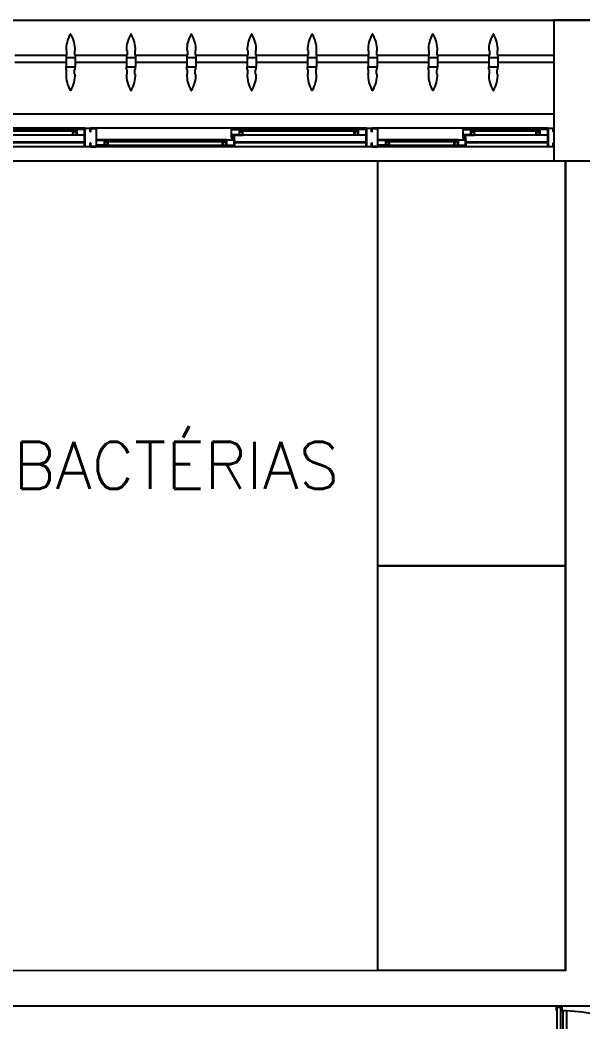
# Model space of a CAD drawing. Header units: millimetres. Extents: x 2128 to 2646, y 1972 to 2207.
# Drawn here: x 2399.536 to 2401.936, y 2139.296 to 2143.565 of the extents above; entities that cross this region are included whole.
import ezdxf

# ---------------------------------------------------------------- set-up
doc = ezdxf.new("R2010")
doc.units = ezdxf.units.MM
for name, color, linetype in [('AR-ALV', 2, 'Continuous'), ('AR-BANCADAS', 1, 'Continuous'), ('AR-BRISES', 1, 'Continuous'), ('AR-ESCADA', 2, 'Continuous'), ('AR-ESQ', 1, 'Continuous'), ('AR-ESTC', 3, 'Continuous'), ('AR-PEITORIL', 1, 'Continuous'), ('AR-VIDRO', 2, 'Continuous'), ('BC- VISTA', 1, 'Continuous'), ('BR-PAINEL', 1, 'Continuous'), ('BR-SUPORTE', 1, 'Continuous'), ('DT-ESQ-BAGUETE-C', 1, 'Continuous'), ('DT-ESQ-BAGUETE-V', 1, 'Continuous'), ('DT-ESQ-CHAPA DOBRADA-V', 1, 'Continuous'), ('DT-ESQ-PERFIL CADEIRA-C', 2, 'Continuous'), ('DT-ESQ-PERFIL CADEIRA-V', 2, 'Continuous'), ('DT-ESQ-PERFIL U SIMPLES-C', 2, 'Continuous'), ('DT-ESQ-PERFIL U-C', 2, 'Continuous'), ('DT-ESQ-PERFIL U-V', 1, 'Continuous'), ('DT-ESQ-VIDRO-C', 2, 'Continuous'), ('DT-TXTMOD', 1, 'Continuous'), ('ibio', 2, 'Continuous'), ('maçaneta', 1, 'Continuous'), ('montantes', 1, 'Continuous'), ('mov', 1, 'Continuous'), ('TEXTO', 2, 'Continuous')]:
    doc.layers.add(name, color=color, linetype=linetype)
doc.styles.add('S10', font='simplex.shx', dxfattribs={"height": 0.1})
doc.styles.add('UNB-100', font='simplex.shx', dxfattribs={"height": 0.2})

# ---------------------------------------------------------------- blocks, each defined once
blk = doc.blocks.new('EF40-P')
at = {"layer": 'DT-ESQ-BAGUETE-C', "ltscale": 0.1}
for points in [[(0.4225, -0.08), (0.409, -0.08), (0.409, -0.0785), (0.422, -0.0785, 0.414214), (0.4225, -0.078), (0.4225, -0.067, 0.414214), (0.422, -0.0665), (0.409, -0.0665), (0.409, -0.065), (0.4225, -0.065, -0.414214), (0.424, -0.0665), (0.424, -0.0785, -0.414214)], [(0.7015, -0.08), (0.715, -0.08), (0.715, -0.0785), (0.702, -0.0785, -0.414214), (0.7015, -0.078), (0.7015, -0.067, -0.414214), (0.702, -0.0665), (0.715, -0.0665), (0.715, -0.065), (0.7015, -0.065, 0.414214), (0.7, -0.0665), (0.7, -0.0785, 0.414214)], [(1.41, -0.08), (1.3965, -0.08), (1.3965, -0.0785), (1.4095, -0.0785, 0.414214), (1.41, -0.078), (1.41, -0.067, 0.414214), (1.4095, -0.0665), (1.3965, -0.0665), (1.3965, -0.065), (1.41, -0.065, -0.414214), (1.4115, -0.0665), (1.4115, -0.0785, -0.414214)], [(1.9015, -0.08), (1.915, -0.08), (1.915, -0.0785), (1.902, -0.0785, -0.414214), (1.9015, -0.078), (1.9015, -0.067, -0.414214), (1.902, -0.0665), (1.915, -0.0665), (1.915, -0.065), (1.9015, -0.065, 0.414214), (1.9, -0.0665), (1.9, -0.0785, 0.414214)], [(0.0735, -0.125), (0.06, -0.125), (0.06, -0.1235), (0.073, -0.1235, 0.414214), (0.0735, -0.123), (0.0735, -0.112, 0.414214), (0.073, -0.1115), (0.06, -0.1115), (0.06, -0.11), (0.0735, -0.11, -0.414214), (0.075, -0.1115), (0.075, -0.1235, -0.414214)], [(0.339, -0.125), (0.3525, -0.125), (0.3525, -0.1235), (0.3395, -0.1235, -0.414214), (0.339, -0.123), (0.339, -0.112, -0.414214), (0.3395, -0.1115), (0.3525, -0.1115), (0.3525, -0.11), (0.339, -0.11, 0.414214), (0.3375, -0.1115), (0.3375, -0.1235, 0.414214)], [(0.8485, -0.125), (0.835, -0.125), (0.835, -0.1235), (0.848, -0.1235, 0.414214), (0.8485, -0.123), (0.8485, -0.112, 0.414214), (0.848, -0.1115), (0.835, -0.1115), (0.835, -0.11), (0.8485, -0.11, -0.414214), (0.85, -0.1115), (0.85, -0.1235, -0.414214)], [(1.3265, -0.125), (1.34, -0.125), (1.34, -0.1235), (1.327, -0.1235, -0.414214), (1.3265, -0.123), (1.3265, -0.112, -0.414214), (1.327, -0.1115), (1.34, -0.1115), (1.34, -0.11), (1.3265, -0.11, 0.414214), (1.325, -0.1115), (1.325, -0.1235, 0.414214)], [(2.0485, -0.125), (2.035, -0.125), (2.035, -0.1235), (2.048, -0.1235, 0.414214), (2.0485, -0.123), (2.0485, -0.112, 0.414214), (2.048, -0.1115), (2.035, -0.1115), (2.035, -0.11), (2.0485, -0.11, -0.414214), (2.05, -0.1115), (2.05, -0.1235, -0.414214)]]:
    blk.add_lwpolyline(points, format="xyb", close=True, dxfattribs=at)
at = {"layer": 'DT-ESQ-BAGUETE-V', "ltscale": 0.1}
for p, q in [((0.4225, -0.065), (0.7015, -0.065)), ((1.41, -0.065), (1.9015, -0.065)), ((0.0735, -0.11), (0.339, -0.11)), ((0.8485, -0.11), (1.3265, -0.11)), ((2.0485, -0.11), (2.5265, -0.11))]:
    blk.add_line(p, q, dxfattribs=at)
at = {"layer": 'DT-ESQ-CHAPA DOBRADA-V', "ltscale": 0.1}
for p, q in [((0.025, -0.077), (0.374, -0.077)), ((0.025, -0.08), (0.374, -0.08)), ((0.8, -0.077), (1.3615, -0.077)), ((0.8, -0.08), (1.3615, -0.08)), ((2, -0.077), (2.5615, -0.077)), ((2, -0.08), (2.5615, -0.08))]:
    blk.add_line(p, q, dxfattribs=at)
at = {"layer": 'DT-ESQ-PERFIL CADEIRA-C', "ltscale": 0.1}
for p, q in [((0.376, -0.0885), (0.4225, -0.0885)), ((0.75, -0.0885), (0.7015, -0.0885)), ((1.3635, -0.0885), (1.41, -0.0885)), ((1.95, -0.0885), (1.9015, -0.0885)), ((0.025, -0.1335), (0.0735, -0.1335)), ((0.3855, -0.1335), (0.339, -0.1335)), ((0.8, -0.1335), (0.8485, -0.1335)), ((1.373, -0.1335), (1.3265, -0.1335)), ((2, -0.1335), (2.0485, -0.1335))]:
    blk.add_line(p, q, dxfattribs=at)
for points in [[(0.4225, -0.087, -1), (0.4225, -0.09), (0.376, -0.09, -0.414214), (0.374, -0.088), (0.374, -0.067, -0.414214), (0.376, -0.065), (0.4075, -0.065, -0.414214), (0.409, -0.0665), (0.409, -0.087)], [(0.409, -0.0885, -0.198913), (0.4079, -0.0881, -0.198913), (0.4075, -0.087), (0.4075, -0.067, 0.414214), (0.407, -0.0665), (0.376, -0.0665, 0.414214), (0.3755, -0.067), (0.3755, -0.088, 0.414214), (0.376, -0.0885)], [(0.7015, -0.09), (0.75, -0.09), (0.75, -0.0885), (0.715, -0.0885, 0.198912), (0.7161, -0.0881, 0.198913), (0.7165, -0.087), (0.7165, -0.067, -0.414214), (0.717, -0.0665), (0.75, -0.0665), (0.75, -0.065), (0.7165, -0.065, 0.414214), (0.715, -0.0665), (0.715, -0.0785), (0.715, -0.08), (0.715, -0.087), (0.7015, -0.087, 1)], [(1.41, -0.087, -1), (1.41, -0.09), (1.3635, -0.09, -0.414214), (1.3615, -0.088), (1.3615, -0.067, -0.414214), (1.3635, -0.065), (1.395, -0.065, -0.414214), (1.3965, -0.0665), (1.3965, -0.087)], [(1.3965, -0.0885, -0.198913), (1.3954, -0.0881, -0.198913), (1.395, -0.087), (1.395, -0.067, 0.414214), (1.3945, -0.0665), (1.3635, -0.0665, 0.414214), (1.363, -0.067), (1.363, -0.088, 0.414214), (1.3635, -0.0885)], [(1.9015, -0.09), (1.95, -0.09), (1.95, -0.0885), (1.915, -0.0885, 0.198912), (1.9161, -0.0881, 0.198913), (1.9165, -0.087), (1.9165, -0.067, -0.414214), (1.917, -0.0665), (1.95, -0.0665), (1.95, -0.065), (1.9165, -0.065, 0.414214), (1.915, -0.0665), (1.915, -0.0785), (1.915, -0.08), (1.915, -0.087), (1.9015, -0.087, 1)], [(0.0735, -0.135), (0.025, -0.135), (0.025, -0.1335), (0.06, -0.1335, -0.198912), (0.0589, -0.1331, -0.198913), (0.0585, -0.132), (0.0585, -0.112, 0.414214), (0.058, -0.1115), (0.025, -0.1115), (0.025, -0.11), (0.0585, -0.11, -0.414214), (0.06, -0.1115), (0.06, -0.1235), (0.06, -0.125), (0.06, -0.132), (0.0735, -0.132, -1)], [(0.339, -0.132, 1), (0.339, -0.135), (0.3855, -0.135, 0.414214), (0.3875, -0.133), (0.3875, -0.112, 0.414214), (0.3855, -0.11), (0.354, -0.11, 0.414214), (0.3525, -0.1115), (0.3525, -0.132)], [(0.3525, -0.1335, 0.198913), (0.3536, -0.1331, 0.198913), (0.354, -0.132), (0.354, -0.112, -0.414214), (0.3545, -0.1115), (0.3855, -0.1115, -0.414214), (0.386, -0.112), (0.386, -0.133, -0.414214), (0.3855, -0.1335)], [(0.8485, -0.135), (0.8, -0.135), (0.8, -0.1335), (0.835, -0.1335, -0.198912), (0.8339, -0.1331, -0.198913), (0.8335, -0.132), (0.8335, -0.112, 0.414214), (0.833, -0.1115), (0.8, -0.1115), (0.8, -0.11), (0.8335, -0.11, -0.414214), (0.835, -0.1115), (0.835, -0.1235), (0.835, -0.125), (0.835, -0.132), (0.8485, -0.132, -1)], [(1.3265, -0.132, 1), (1.3265, -0.135), (1.373, -0.135, 0.414214), (1.375, -0.133), (1.375, -0.112, 0.414214), (1.373, -0.11), (1.3415, -0.11, 0.414214), (1.34, -0.1115), (1.34, -0.132)], [(1.34, -0.1335, 0.198913), (1.3411, -0.1331, 0.198913), (1.3415, -0.132), (1.3415, -0.112, -0.414214), (1.342, -0.1115), (1.373, -0.1115, -0.414214), (1.3735, -0.112), (1.3735, -0.133, -0.414214), (1.373, -0.1335)], [(2.0485, -0.135), (2, -0.135), (2, -0.1335), (2.035, -0.1335, -0.198912), (2.0339, -0.1331, -0.198913), (2.0335, -0.132), (2.0335, -0.112, 0.414214), (2.033, -0.1115), (2, -0.1115), (2, -0.11), (2.0335, -0.11, -0.414214), (2.035, -0.1115), (2.035, -0.1235), (2.035, -0.125), (2.035, -0.132), (2.0485, -0.132, -1)]]:
    blk.add_lwpolyline(points, format="xyb", close=True, dxfattribs=at)
at = {"layer": 'DT-ESQ-PERFIL CADEIRA-V', "ltscale": 0.1}
for p, q in [((0.4075, -0.09), (0.7015, -0.09)), ((1.395, -0.09), (1.9015, -0.09)), ((0.0735, -0.135), (0.339, -0.135)), ((0.8485, -0.135), (1.3265, -0.135)), ((2.0485, -0.135), (2.5265, -0.135))]:
    blk.add_line(p, q, dxfattribs=at)
at = {"layer": 'DT-ESQ-PERFIL U SIMPLES-C', "ltscale": 0.1}
for points in [[(0.376, -0.102), (0.384, -0.102), (0.384, -0.1005), (0.376, -0.1005, -0.414214), (0.3755, -0.1), (0.3755, -0.092, -0.414214), (0.376, -0.0915), (0.384, -0.0915), (0.384, -0.09), (0.376, -0.09, 0.414214), (0.374, -0.092), (0.374, -0.1, 0.414214)], [(0.3855, -0.098), (0.3775, -0.098), (0.3775, -0.0995), (0.3855, -0.0995, -0.414214), (0.386, -0.1), (0.386, -0.108, -0.414214), (0.3855, -0.1085), (0.3775, -0.1085), (0.3775, -0.11), (0.3855, -0.11, 0.414214), (0.3875, -0.108), (0.3875, -0.1, 0.414214)], [(1.3635, -0.102), (1.3715, -0.102), (1.3715, -0.1005), (1.3635, -0.1005, -0.414214), (1.363, -0.1), (1.363, -0.092, -0.414214), (1.3635, -0.0915), (1.3715, -0.0915), (1.3715, -0.09), (1.3635, -0.09, 0.414214), (1.3615, -0.092), (1.3615, -0.1, 0.414214)], [(1.373, -0.098), (1.365, -0.098), (1.365, -0.0995), (1.373, -0.0995, -0.414214), (1.3735, -0.1), (1.3735, -0.108, -0.414214), (1.373, -0.1085), (1.365, -0.1085), (1.365, -0.11), (1.373, -0.11, 0.414214), (1.375, -0.108), (1.375, -0.1, 0.414214)]]:
    blk.add_lwpolyline(points, format="xyb", close=True, dxfattribs=at)
at = {"layer": 'DT-ESQ-PERFIL U-C', "ltscale": 0.1}
for points in [[(0, -0.0615, -0.414214), (0.0015, -0.06), (0.0235, -0.06, -0.414214), (0.025, -0.0615), (0.025, -0.1385, -0.414214), (0.0235, -0.14), (0.0015, -0.14, -0.414214), (0, -0.1385), (0, -0.125), (0.0015, -0.125), (0.0015, -0.138, 0.414214), (0.002, -0.1385), (0.023, -0.1385, 0.414214), (0.0235, -0.138), (0.0235, -0.062, 0.414214), (0.023, -0.0615), (0.002, -0.0615, 0.414214), (0.0015, -0.062), (0.0015, -0.075), (0, -0.075)], [(0.775, -0.0615, 0.414214), (0.7735, -0.06), (0.7515, -0.06, 0.414214), (0.75, -0.0615), (0.75, -0.1385, 0.414214), (0.7515, -0.14), (0.7735, -0.14, 0.414214), (0.775, -0.1385), (0.775, -0.125), (0.7735, -0.125), (0.7735, -0.138, -0.414214), (0.773, -0.1385), (0.752, -0.1385, -0.414214), (0.7515, -0.138), (0.7515, -0.062, -0.414214), (0.752, -0.0615), (0.773, -0.0615, -0.414214), (0.7735, -0.062), (0.7735, -0.075), (0.775, -0.075)], [(0.775, -0.0615, -0.414214), (0.7765, -0.06), (0.7985, -0.06, -0.414214), (0.8, -0.0615), (0.8, -0.1385, -0.414214), (0.7985, -0.14), (0.7765, -0.14, -0.414214), (0.775, -0.1385), (0.775, -0.125), (0.7765, -0.125), (0.7765, -0.138, 0.414214), (0.777, -0.1385), (0.798, -0.1385, 0.414214), (0.7985, -0.138), (0.7985, -0.062, 0.414214), (0.798, -0.0615), (0.777, -0.0615, 0.414214), (0.7765, -0.062), (0.7765, -0.075), (0.775, -0.075)], [(1.975, -0.0615, 0.414214), (1.9735, -0.06), (1.9515, -0.06, 0.414214), (1.95, -0.0615), (1.95, -0.1385, 0.414214), (1.9515, -0.14), (1.9735, -0.14, 0.414214), (1.975, -0.1385), (1.975, -0.125), (1.9735, -0.125), (1.9735, -0.138, -0.414214), (1.973, -0.1385), (1.952, -0.1385, -0.414214), (1.9515, -0.138), (1.9515, -0.062, -0.414214), (1.952, -0.0615), (1.973, -0.0615, -0.414214), (1.9735, -0.062), (1.9735, -0.075), (1.975, -0.075)], [(1.975, -0.0615, -0.414214), (1.9765, -0.06), (1.9985, -0.06, -0.414214), (2, -0.0615), (2, -0.1385, -0.414214), (1.9985, -0.14), (1.9765, -0.14, -0.414214), (1.975, -0.1385), (1.975, -0.125), (1.9765, -0.125), (1.9765, -0.138, 0.414214), (1.977, -0.1385), (1.998, -0.1385, 0.414214), (1.9985, -0.138), (1.9985, -0.062, 0.414214), (1.998, -0.0615), (1.977, -0.0615, 0.414214), (1.9765, -0.062), (1.9765, -0.075), (1.975, -0.075)]]:
    blk.add_lwpolyline(points, format="xyb", close=True, dxfattribs=at)
at = {"layer": 'DT-ESQ-PERFIL U-V', "ltscale": 0.1}
for p, q in [((0.0235, -0.06), (0.7515, -0.06)), ((0.7985, -0.06), (1.9515, -0.06)), ((1.9985, -0.06), (3.1515, -0.06)), ((0.0235, -0.14), (0.7515, -0.14)), ((0.7985, -0.14), (1.9515, -0.14)), ((1.9985, -0.14), (3.1515, -0.14))]:
    blk.add_line(p, q, dxfattribs=at)
at = {"layer": 'DT-ESQ-VIDRO-C', "ltscale": 0.1}
for points in [[(0.7125, -0.085), (0.7125, -0.082), (0.4115, -0.082), (0.4115, -0.085)], [(1.9125, -0.085), (1.9125, -0.082), (1.399, -0.082), (1.399, -0.085)], [(0.063, -0.13), (0.063, -0.127), (0.3495, -0.127), (0.3495, -0.13)], [(0.838, -0.13), (0.838, -0.127), (1.337, -0.127), (1.337, -0.13)], [(2.038, -0.13), (2.038, -0.127), (2.537, -0.127), (2.537, -0.13)]]:
    blk.add_lwpolyline(points, close=True, dxfattribs=at)
at = {"layer": 'DT-TXTMOD', "ltscale": 0.1, "style": 'S10', "flags": 3}
for tag, p in [('M01', (0.025, -0.28)), ('M02', (0.3253, -0.28)), ('M03', (0.627, -0.28)), ('M04', (0.9288, -0.28)), ('M05', (1.2306, -0.28)), ('M06', (1.5323, -0.28)), ('M07', (1.8341, -0.28)), ('M08', (2.1359, -0.28)), ('M09', (2.4376, -0.28)), ('M10', (2.7394, -0.28)), ('M11', (3.0412, -0.28)), ('M12', (3.3429, -0.28)), ('M13', (3.6447, -0.28)), ('M14', (3.9464, -0.28)), ('M15', (4.2482, -0.28)), ('M16', (4.55, -0.28)), ('M17', (4.8517, -0.28))]:
    blk.add_attdef(tag, p, '', height=0.1, dxfattribs=at)
blk = doc.blocks.new('PV1')
at = {"layer": 'AR-VIDRO'}
for p, q in [((0.0215, 0.0443), (0.0215, 0.0293)), ((0.0215, 0.0443), (0.6875, 0.0443)), ((2.7035, 0.0443), (2.0375, 0.0443)), ((2.7035, 0.0443), (2.7035, 0.0293)), ((0.6825, 0.02), (0.005, 0.02)), ((0.6825, 0.005), (0.005, 0.005)), ((0.0215, 0.0293), (0.6875, 0.0293)), ((2.7035, 0.0293), (2.0375, 0.0293)), ((2.0425, 0.02), (2.72, 0.02)), ((2.0425, 0.005), (2.72, 0.005))]:
    blk.add_line(p, q, dxfattribs=at)
at = {"layer": 'maçaneta'}
for p, q in [((0.1165, 0.0993), (0.1265, 0.0993)), ((0.1165, 0.0493), (0.1165, 0.0993)), ((0.1265, 0.0493), (0.1265, 0.0993)), ((2.5985, 0.0493), (2.5985, 0.0993)), ((2.6085, 0.0993), (2.5985, 0.0993)), ((2.6085, 0.0493), (2.6085, 0.0993)), ((0.1115, 0.0443), (0.1115, 0.0493)), ((0.1115, 0.0493), (0.1315, 0.0493)), ((0.1315, 0.0443), (0.1315, 0.0493)), ((2.6135, 0.0493), (2.5935, 0.0493)), ((2.5935, 0.0443), (2.5935, 0.0493)), ((2.6135, 0.0443), (2.6135, 0.0493))]:
    blk.add_line(p, q, dxfattribs=at)
at = {"layer": 'montantes'}
for p, q in [((0.6425, 0.0493), (0.6925, 0.0493)), ((0.6875, 0.0443), (0.6875, 0.0293)), ((0.6925, 0.0493), (0.6925, 0.025)), ((2.0325, 0.0493), (2.0325, 0.025)), ((2.0825, 0.0493), (2.0325, 0.0493)), ((2.0375, 0.0443), (2.0375, 0.0293)), ((0, 0), (0, 0.025)), ((0, 0.025), (0.02, 0.025)), ((0, 0), (0.02, 0)), ((0.005, 0.005), (0.005, 0.02)), ((0.02, 0.02), (0.02, 0.025)), ((0.02, 0), (0.02, 0.005)), ((0.6425, 0.025), (0.6925, 0.025)), ((0.6875, 0.025), (0.6675, 0.025)), ((0.6675, 0.02), (0.6675, 0.025)), ((0.6675, 0), (0.6675, 0.005)), ((0.6875, 0), (0.6675, 0)), ((0.6825, 0.005), (0.6825, 0.02)), ((0.6875, 0), (0.6875, 0.025)), ((2.0825, 0.025), (2.0325, 0.025)), ((2.0375, 0.025), (2.0575, 0.025)), ((2.0375, 0), (2.0375, 0.025)), ((2.0375, 0), (2.0575, 0)), ((2.0425, 0.005), (2.0425, 0.02)), ((2.0575, 0.02), (2.0575, 0.025)), ((2.0575, 0), (2.0575, 0.005)), ((2.705, 0.02), (2.705, 0.025)), ((2.725, 0.025), (2.705, 0.025)), ((2.705, 0), (2.705, 0.005)), ((2.725, 0), (2.705, 0)), ((2.72, 0.005), (2.72, 0.02)), ((2.725, 0), (2.725, 0.025))]:
    blk.add_line(p, q, dxfattribs=at)
for centre in [(0.6925, 0.02), (2.0325, 0.02)]:
    blk.add_circle(centre, 0.005, dxfattribs=at)
for centre, start, end in [((0.6425, 0.0443), 90, 180), ((2.0825, 0.0443), 0, 90), ((0.6425, 0.03), 180, 270), ((2.0825, 0.03), 270, 0)]:
    blk.add_arc(centre, 0.005, start, end, dxfattribs=at)
at = {"layer": 'mov'}
for centre, start, end in [((0.692, 0.025), 0, 178.3547), ((2.033, 0.025), 1.6453, 180)]:
    blk.add_arc(centre, 0.6705, start, end, dxfattribs=at)
blk = doc.blocks.new('BR-MODULO8')
at = {"layer": 'BR-PAINEL'}
for p, q in [((-2.0792, 0.27), (-2.0767, 0.27)), ((-2.0767, 0.27), (-2.0767, 0.25)), ((-2.0433, 0.27), (-2.0433, 0.25)), ((-2.0408, 0.27), (-2.0433, 0.27)), ((-1.8217, 0.27), (-1.8192, 0.27)), ((-1.8192, 0.27), (-1.8192, 0.25)), ((-1.7858, 0.27), (-1.7858, 0.25)), ((-1.7833, 0.27), (-1.7858, 0.27)), ((-1.5642, 0.27), (-1.5617, 0.27)), ((-1.5617, 0.27), (-1.5617, 0.25)), ((-1.5283, 0.27), (-1.5283, 0.25)), ((-1.5258, 0.27), (-1.5283, 0.27)), ((-1.3067, 0.27), (-1.3042, 0.27)), ((-1.3042, 0.27), (-1.3042, 0.25)), ((-1.2708, 0.27), (-1.2708, 0.25)), ((-1.2683, 0.27), (-1.2708, 0.27)), ((-1.0492, 0.27), (-1.0467, 0.27)), ((-1.0467, 0.27), (-1.0467, 0.25)), ((-1.0133, 0.27), (-1.0133, 0.25)), ((-1.0108, 0.27), (-1.0133, 0.27)), ((-0.7917, 0.27), (-0.7892, 0.27)), ((-0.7892, 0.27), (-0.7892, 0.25)), ((-0.7558, 0.27), (-0.7558, 0.25)), ((-0.7533, 0.27), (-0.7558, 0.27)), ((-0.5342, 0.27), (-0.5317, 0.27)), ((-0.5317, 0.27), (-0.5317, 0.25)), ((-0.4958, 0.27), (-0.4983, 0.27)), ((-0.4983, 0.27), (-0.4983, 0.25)), ((-0.2767, 0.27), (-0.2742, 0.27)), ((-0.2742, 0.27), (-0.2742, 0.25)), ((-0.2408, 0.27), (-0.2408, 0.25)), ((-0.2383, 0.27), (-0.2408, 0.27)), ((-2.0792, 0.25), (-2.0792, 0.24)), ((-2.0792, 0.25), (-2.0767, 0.25)), ((-2.0792, 0.24), (-2.0408, 0.24)), ((-2.0792, 0.24), (-2.0792, 0.2)), ((-2.0408, 0.25), (-2.0433, 0.25)), ((-2.0408, 0.25), (-2.0408, 0.24)), ((-2.0408, 0.24), (-2.0408, 0.2)), ((-1.8217, 0.25), (-1.8217, 0.24)), ((-1.8217, 0.25), (-1.8192, 0.25)), ((-1.8217, 0.24), (-1.7833, 0.24)), ((-1.8217, 0.24), (-1.8217, 0.2)), ((-1.7833, 0.25), (-1.7858, 0.25)), ((-1.7833, 0.25), (-1.7833, 0.24)), ((-1.7833, 0.24), (-1.7833, 0.2)), ((-1.5642, 0.25), (-1.5642, 0.24)), ((-1.5642, 0.25), (-1.5617, 0.25)), ((-1.5642, 0.24), (-1.5258, 0.24)), ((-1.5642, 0.24), (-1.5642, 0.2)), ((-1.5258, 0.25), (-1.5283, 0.25)), ((-1.5258, 0.25), (-1.5258, 0.24)), ((-1.5258, 0.24), (-1.5258, 0.2)), ((-1.3067, 0.25), (-1.3067, 0.24)), ((-1.3067, 0.25), (-1.3042, 0.25)), ((-1.3067, 0.24), (-1.2683, 0.24)), ((-1.3067, 0.24), (-1.3067, 0.2)), ((-1.2683, 0.25), (-1.2708, 0.25)), ((-1.2683, 0.25), (-1.2683, 0.24)), ((-1.2683, 0.24), (-1.2683, 0.2)), ((-1.0492, 0.25), (-1.0492, 0.24)), ((-1.0492, 0.25), (-1.0467, 0.25)), ((-1.0492, 0.24), (-1.0108, 0.24)), ((-1.0492, 0.24), (-1.0492, 0.2)), ((-1.0108, 0.25), (-1.0133, 0.25)), ((-1.0108, 0.25), (-1.0108, 0.24)), ((-1.0108, 0.24), (-1.0108, 0.2)), ((-0.7917, 0.25), (-0.7917, 0.24)), ((-0.7917, 0.25), (-0.7892, 0.25)), ((-0.7917, 0.24), (-0.7533, 0.24)), ((-0.7917, 0.24), (-0.7917, 0.2)), ((-0.7533, 0.25), (-0.7558, 0.25)), ((-0.7533, 0.25), (-0.7533, 0.24)), ((-0.7533, 0.24), (-0.7533, 0.2)), ((-0.5342, 0.25), (-0.5317, 0.25)), ((-0.5342, 0.25), (-0.5342, 0.24)), ((-0.5342, 0.24), (-0.5342, 0.2)), ((-0.5342, 0.24), (-0.4958, 0.24)), ((-0.4958, 0.25), (-0.4983, 0.25)), ((-0.4958, 0.25), (-0.4958, 0.24)), ((-0.4958, 0.24), (-0.4958, 0.2)), ((-0.2767, 0.25), (-0.2767, 0.24)), ((-0.2767, 0.25), (-0.2742, 0.25)), ((-0.2767, 0.24), (-0.2383, 0.24)), ((-0.2767, 0.24), (-0.2767, 0.2)), ((-0.2383, 0.25), (-0.2408, 0.25)), ((-0.2383, 0.25), (-0.2383, 0.24)), ((-0.2383, 0.24), (-0.2383, 0.2)), ((-2.0792, 0.2), (-2.0408, 0.2)), ((-2.0792, 0.19), (-2.0792, 0.2)), ((-2.0792, 0.19), (-2.0767, 0.19)), ((-2.0767, 0.17), (-2.0767, 0.19)), ((-2.0408, 0.19), (-2.0433, 0.19)), ((-2.0433, 0.17), (-2.0433, 0.19)), ((-2.0408, 0.19), (-2.0408, 0.2)), ((-1.8217, 0.2), (-1.7833, 0.2)), ((-1.8217, 0.19), (-1.8217, 0.2)), ((-1.8217, 0.19), (-1.8192, 0.19)), ((-1.8192, 0.17), (-1.8192, 0.19)), ((-1.7833, 0.19), (-1.7858, 0.19)), ((-1.7858, 0.17), (-1.7858, 0.19)), ((-1.7833, 0.19), (-1.7833, 0.2)), ((-1.5642, 0.2), (-1.5258, 0.2)), ((-1.5642, 0.19), (-1.5642, 0.2)), ((-1.5642, 0.19), (-1.5617, 0.19)), ((-1.5617, 0.17), (-1.5617, 0.19)), ((-1.5258, 0.19), (-1.5283, 0.19)), ((-1.5283, 0.17), (-1.5283, 0.19)), ((-1.5258, 0.19), (-1.5258, 0.2)), ((-1.3067, 0.2), (-1.2683, 0.2)), ((-1.3067, 0.19), (-1.3067, 0.2)), ((-1.3067, 0.19), (-1.3042, 0.19)), ((-1.3042, 0.17), (-1.3042, 0.19)), ((-1.2683, 0.19), (-1.2708, 0.19)), ((-1.2708, 0.17), (-1.2708, 0.19)), ((-1.2683, 0.19), (-1.2683, 0.2)), ((-1.0492, 0.2), (-1.0108, 0.2)), ((-1.0492, 0.19), (-1.0492, 0.2)), ((-1.0492, 0.19), (-1.0467, 0.19)), ((-1.0467, 0.17), (-1.0467, 0.19)), ((-1.0108, 0.19), (-1.0133, 0.19)), ((-1.0133, 0.17), (-1.0133, 0.19)), ((-1.0108, 0.19), (-1.0108, 0.2)), ((-0.7917, 0.2), (-0.7533, 0.2)), ((-0.7917, 0.19), (-0.7917, 0.2)), ((-0.7917, 0.19), (-0.7892, 0.19)), ((-0.7892, 0.17), (-0.7892, 0.19)), ((-0.7533, 0.19), (-0.7558, 0.19)), ((-0.7558, 0.17), (-0.7558, 0.19)), ((-0.7533, 0.19), (-0.7533, 0.2)), ((-0.5342, 0.19), (-0.5342, 0.2)), ((-0.5342, 0.2), (-0.4958, 0.2)), ((-0.5342, 0.19), (-0.5317, 0.19)), ((-0.5317, 0.17), (-0.5317, 0.19)), ((-0.4983, 0.17), (-0.4983, 0.19)), ((-0.4958, 0.19), (-0.4983, 0.19)), ((-0.4958, 0.19), (-0.4958, 0.2)), ((-0.2767, 0.2), (-0.2383, 0.2)), ((-0.2767, 0.19), (-0.2767, 0.2)), ((-0.2767, 0.19), (-0.2742, 0.19)), ((-0.2742, 0.17), (-0.2742, 0.19)), ((-0.2383, 0.19), (-0.2408, 0.19)), ((-0.2408, 0.17), (-0.2408, 0.19)), ((-0.2383, 0.19), (-0.2383, 0.2)), ((-2.0792, 0.17), (-2.0767, 0.17)), ((-2.0408, 0.17), (-2.0433, 0.17)), ((-1.8217, 0.17), (-1.8192, 0.17)), ((-1.7833, 0.17), (-1.7858, 0.17)), ((-1.5642, 0.17), (-1.5617, 0.17)), ((-1.5258, 0.17), (-1.5283, 0.17)), ((-1.3067, 0.17), (-1.3042, 0.17)), ((-1.2683, 0.17), (-1.2708, 0.17)), ((-1.0492, 0.17), (-1.0467, 0.17)), ((-1.0108, 0.17), (-1.0133, 0.17)), ((-0.7917, 0.17), (-0.7892, 0.17)), ((-0.7533, 0.17), (-0.7558, 0.17)), ((-0.5342, 0.17), (-0.5317, 0.17)), ((-0.4958, 0.17), (-0.4983, 0.17)), ((-0.2767, 0.17), (-0.2742, 0.17)), ((-0.2383, 0.17), (-0.2408, 0.17))]:
    blk.add_line(p, q, dxfattribs=at)
for centre, radius, start, end in [((-1.9542, 0.2739), 0.1251, 148.4721, 181.772), ((-2.06, 0.3387), 0.001, 37.1012, 142.8988), ((-2.1658, 0.2739), 0.1251, 358.228, 31.5279), ((-1.6967, 0.2739), 0.1251, 148.4721, 181.772), ((-1.8025, 0.3387), 0.001, 37.1012, 142.8988), ((-1.9083, 0.2739), 0.1251, 358.228, 31.5279), ((-1.4392, 0.2739), 0.1251, 148.4721, 181.772), ((-1.545, 0.3387), 0.001, 37.1012, 142.8988), ((-1.6508, 0.2739), 0.1251, 358.228, 31.5279), ((-1.1817, 0.2739), 0.1251, 148.4721, 181.772), ((-1.2875, 0.3387), 0.001, 37.1012, 142.8988), ((-1.3933, 0.2739), 0.1251, 358.228, 31.5279), ((-0.9242, 0.2739), 0.1251, 148.4721, 181.772), ((-1.03, 0.3387), 0.001, 37.1012, 142.8988), ((-1.1358, 0.2739), 0.1251, 358.228, 31.5279), ((-0.6667, 0.2739), 0.1251, 148.4721, 181.772), ((-0.7725, 0.3387), 0.001, 37.1012, 142.8988), ((-0.8783, 0.2739), 0.1251, 358.228, 31.5279), ((-0.4092, 0.2739), 0.1251, 148.4721, 181.772), ((-0.515, 0.3387), 0.001, 37.1012, 142.8988), ((-0.6208, 0.2739), 0.1251, 358.228, 31.5279), ((-0.1517, 0.2739), 0.1251, 148.4721, 181.772), ((-0.2575, 0.3387), 0.001, 37.1012, 142.8988), ((-0.3633, 0.2739), 0.1251, 358.228, 31.5279), ((-1.9542, 0.1661), 0.1251, 178.228, 211.5279), ((-2.1658, 0.1661), 0.1251, 328.4721, 1.772), ((-1.6967, 0.1661), 0.1251, 178.228, 211.5279), ((-1.9083, 0.1661), 0.1251, 328.4721, 1.772), ((-1.4392, 0.1661), 0.1251, 178.228, 211.5279), ((-1.6508, 0.1661), 0.1251, 328.4721, 1.772), ((-1.1817, 0.1661), 0.1251, 178.228, 211.5279), ((-1.3933, 0.1661), 0.1251, 328.4721, 1.772), ((-0.9242, 0.1661), 0.1251, 178.228, 211.5279), ((-1.1358, 0.1661), 0.1251, 328.4721, 1.772), ((-0.6667, 0.1661), 0.1251, 178.228, 211.5279), ((-0.8783, 0.1661), 0.1251, 328.4721, 1.772), ((-0.4092, 0.1661), 0.1251, 178.228, 211.5279), ((-0.6208, 0.1661), 0.1251, 328.4721, 1.772), ((-0.1517, 0.1661), 0.1251, 178.228, 211.5279), ((-0.3633, 0.1661), 0.1251, 328.4721, 1.772), ((-2.06, 0.1013), 0.001, 217.1012, 322.8988), ((-1.8025, 0.1013), 0.001, 217.1012, 322.8988), ((-1.545, 0.1013), 0.001, 217.1012, 322.8988), ((-1.2875, 0.1013), 0.001, 217.1012, 322.8988), ((-1.03, 0.1013), 0.001, 217.1012, 322.8988), ((-0.7725, 0.1013), 0.001, 217.1012, 322.8988), ((-0.515, 0.1013), 0.001, 217.1012, 322.8988), ((-0.2575, 0.1013), 0.001, 217.1012, 322.8988)]:
    blk.add_arc(centre, radius, start, end, dxfattribs=at)
at = {"layer": 'BR-SUPORTE'}
for p, q in [((-2.2983, 0.25), (-2.0767, 0.25)), ((-2.2983, 0.22), (-2.0792, 0.22)), ((-2.0408, 0.25), (-1.8192, 0.25)), ((-2.0408, 0.22), (-1.8217, 0.22)), ((-1.7833, 0.25), (-1.5617, 0.25)), ((-1.7833, 0.22), (-1.5642, 0.22)), ((-1.5258, 0.25), (-1.3042, 0.25)), ((-1.5258, 0.22), (-1.3067, 0.22)), ((-1.2683, 0.25), (-1.0467, 0.25)), ((-1.2683, 0.22), (-1.0492, 0.22)), ((-1.0108, 0.25), (-0.7892, 0.25)), ((-1.0108, 0.22), (-0.7917, 0.22)), ((-0.7533, 0.25), (-0.5317, 0.25)), ((-0.7533, 0.22), (-0.5342, 0.22)), ((-0.4958, 0.25), (-0.2742, 0.25)), ((-0.4958, 0.22), (-0.2767, 0.22)), ((-0.2383, 0.25), (0, 0.25)), ((-0.2383, 0.22), (0, 0.22))]:
    blk.add_line(p, q, dxfattribs=at)
blk = doc.blocks.new('BCP15')
at = {"layer": 'BC- VISTA'}
blk.add_lwpolyline([(0.8, 0), (0.8, -1.725), (0, -1.725), (0, 0)], close=True, dxfattribs=at)

msp = doc.modelspace()

# ---------------------------------------------------------------- linework, layer by layer
at = {"layer": 'AR-ALV'}
for p, q in [((2401.8615, 2139.5151), (2401.8615, 2142.9651)), ((2401.8615, 2139.5151), (2397.6115, 2139.5133)), ((2397.6115, 2139.3651), (2403.4365, 2139.3651))]:
    msp.add_line(p, q, dxfattribs=at)
at = {"layer": 'AR-ESTC'}
for p, q in [((2402.0115, 2143.5651), (2401.8115, 2143.5651)), ((2401.8115, 2143.5651), (2401.8115, 2142.9651)), ((2401.8115, 2142.9651), (2402.0115, 2142.9651))]:
    msp.add_line(p, q, dxfattribs=at)
at = {"layer": 'AR-PEITORIL'}
for p, q in [((2396.6615, 2143.1651), (2401.8115, 2143.1651)), ((2396.6615, 2142.9651), (2401.8115, 2142.9651))]:
    msp.add_line(p, q, dxfattribs=at)
at = {"layer": 'ibio'}
msp.add_line((2371.8115, 2143.5651), (2438.6615, 2143.5651), dxfattribs=at)

# ---------------------------------------------------------------- block references
at = {"layer": 'AR-BANCADAS'}
for p in [(2401.0615, 2142.9651), (2401.0615, 2141.2404)]:
    msp.add_blockref('BCP15', p, dxfattribs=at)
at = {"layer": 'AR-BRISES'}
msp.add_blockref('BR-MODULO8', (2401.8115, 2143.1651), dxfattribs=at)
at = {"layer": 'AR-ESCADA', "rotation": 270}
msp.add_blockref('PV1', (2401.8215, 2139.3651), dxfattribs=at)
at = {"layer": 'AR-ESQ', "rotation": 180}
msp.add_blockref('EF40-P', (2401.8115, 2142.9651), dxfattribs=at)

# ---------------------------------------------------------------- texts
at = {"layer": 'TEXTO', "style": 'UNB-100'}
msp.add_text('MANUNTENÇÃO DE BACTÉRIAS', height=0.2, dxfattribs=at).set_placement((2396.9536, 2141.5675))

doc.saveas('drawing.dxf')
